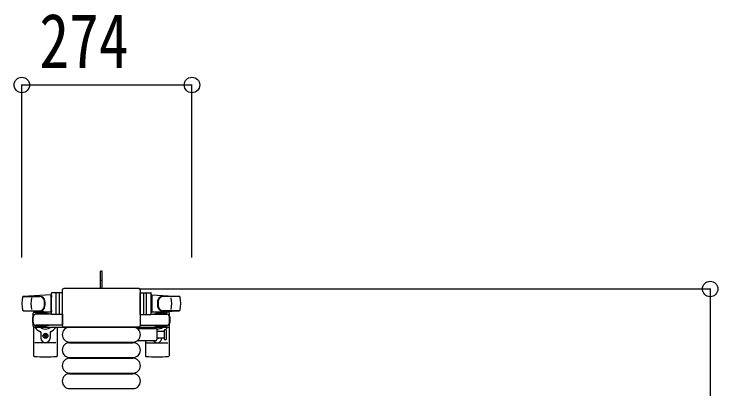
# Model space of a CAD drawing. Units: millimetres, scale not verified. Extents: x -16820 to 16820, y -11880 to 11880.
# Drawn here: x -2713 to -1579, y 4455 to 5059 of the extents above; entities that cross this region are included whole.
import ezdxf
from ezdxf.enums import TextEntityAlignment as Align

# ---------------------------------------------------------------- set-up
doc = ezdxf.new("R2010")
doc.units = ezdxf.units.MM
doc.header["$LTSCALE"] = 50
for name, color, linetype in [('0-3_YKK_13', 4, 'Continuous'), ('0-4_YKK_A1', 4, 'Continuous'), ('0-5_YKK_D', 6, 'Continuous')]:
    doc.layers.add(name, color=color, linetype=linetype)
doc.styles.add('ＭＳ ゴシック', font='')
doc.styles.get('ＭＳ ゴシック').set_extended_font_data('MS Gothic')

msp = doc.modelspace()

# ---------------------------------------------------------------- linework, layer by layer
at = {"layer": '0-3_YKK_13'}
for p, q in [((-2570.92, 4644.51), (-2573.92, 4644.51)), ((-2573.92, 4629.01), (-2573.92, 4644.51)), ((-2570.92, 4629.66), (-2573.92, 4629.66)), ((-2573.92, 4616.51), (-2573.92, 4629.01)), ((-2635.42, 4614.01), (-2635.42, 4557.51)), ((-2635.42, 4614.01), (-2635.42, 4614.01)), ((-2511.92, 4616.51), (-2632.92, 4616.51)), ((-2632.92, 4616.51), (-2632.92, 4616.51)), ((-2511.92, 4616.51), (-2511.92, 4616.51)), ((-2509.42, 4557.51), (-2509.42, 4614.01)), ((-2509.42, 4614.01), (-2509.42, 4614.01)), ((-2653.92, 4606.51), (-2697.95, 4604.07)), ((-2697.53, 4604.01), (-2671.79, 4604.01)), ((-2653.92, 4606.51), (-2653.92, 4578.51)), ((-2652.92, 4605.51), (-2653.92, 4605.51)), ((-2653.92, 4605.51), (-2653.92, 4579.51)), ((-2652.92, 4576.01), (-2652.92, 4609.01)), ((-2652.92, 4605.51), (-2652.92, 4603.11)), ((-2634.92, 4610.01), (-2651.92, 4610.01)), ((-2644.92, 4576.01), (-2644.92, 4609.01)), ((-2640.42, 4609.07), (-2640.42, 4575.9)), ((-2634.92, 4575.01), (-2634.92, 4610.01)), ((-2509.92, 4575.01), (-2509.92, 4610.01)), ((-2509.92, 4610.01), (-2492.92, 4610.01)), ((-2504.42, 4609.07), (-2504.42, 4575.9)), ((-2499.92, 4576.01), (-2499.92, 4609.01)), ((-2491.92, 4576.01), (-2491.92, 4609.01)), ((-2491.92, 4605.51), (-2491.92, 4603.11)), ((-2491.92, 4605.51), (-2490.92, 4605.51)), ((-2490.92, 4606.51), (-2490.92, 4578.51)), ((-2490.92, 4606.51), (-2446.89, 4604.07)), ((-2490.92, 4605.51), (-2490.92, 4579.51)), ((-2447.31, 4604.01), (-2473.05, 4604.01)), ((-2698.3, 4581.01), (-2671.11, 4581.01)), ((-2653.92, 4578.51), (-2697.95, 4580.95)), ((-2652.92, 4579.51), (-2653.92, 4579.51)), ((-2652.92, 4581.91), (-2652.92, 4579.51)), ((-2491.92, 4581.91), (-2491.92, 4579.51)), ((-2491.92, 4579.51), (-2490.92, 4579.51)), ((-2490.92, 4578.51), (-2446.89, 4580.95)), ((-2446.54, 4581.01), (-2473.73, 4581.01)), ((-2682.42, 4556.21), (-2682.42, 4576.81)), ((-2660.62, 4576.51), (-2677.62, 4576.51)), ((-2652.79, 4575.51), (-2677.42, 4575.51)), ((-2674.12, 4577.31), (-2674.12, 4576.51)), ((-2663.61, 4577.31), (-2674.12, 4577.31)), ((-2657.62, 4575.71), (-2663.61, 4577.31)), ((-2657.62, 4575.71), (-2657.62, 4575.51)), ((-2634.92, 4575.01), (-2651.92, 4575.01)), ((-2634.92, 4575.51), (-2634.92, 4557.51)), ((-2509.92, 4575.51), (-2509.92, 4557.51)), ((-2509.92, 4575.01), (-2492.92, 4575.01)), ((-2492.05, 4575.51), (-2467.42, 4575.51)), ((-2487.22, 4575.71), (-2481.23, 4577.31)), ((-2487.22, 4575.71), (-2487.22, 4575.51)), ((-2484.22, 4576.51), (-2467.22, 4576.51)), ((-2481.23, 4577.31), (-2470.72, 4577.31)), ((-2470.72, 4577.31), (-2470.72, 4576.51)), ((-2462.42, 4556.21), (-2462.42, 4576.81)), ((-2677.62, 4557.51), (-2677.62, 4554.21)), ((-2634.92, 4557.51), (-2677.42, 4557.51)), ((-2657.62, 4557.31), (-2663.61, 4555.71)), ((-2657.62, 4557.31), (-2657.62, 4557.51)), ((-2635.42, 4557.51), (-2635.42, 4557.51)), ((-2509.92, 4557.51), (-2467.42, 4557.51)), ((-2509.42, 4557.51), (-2509.42, 4557.51)), ((-2487.22, 4557.31), (-2487.22, 4557.51)), ((-2487.22, 4557.31), (-2481.23, 4555.71)), ((-2467.22, 4557.51), (-2467.22, 4554.21)), ((-2681.42, 4554.48), (-2681.42, 4508.41)), ((-2677.62, 4554.21), (-2680.42, 4554.21)), ((-2660.62, 4556.51), (-2677.62, 4556.51)), ((-2674.12, 4555.71), (-2674.12, 4556.51)), ((-2663.61, 4555.71), (-2674.12, 4555.71)), ((-2669.92, 4546.22), (-2669.92, 4537.01)), ((-2654.92, 4546.22), (-2654.92, 4537.01)), ((-2643.42, 4554.51), (-2643.42, 4508.41)), ((-2632.92, 4555.01), (-2511.92, 4555.01)), ((-2632.92, 4555.01), (-2632.92, 4555.01)), ((-2623.42, 4554.51), (-2521.42, 4554.51)), ((-2512.75, 4552.51), (-2484.92, 4552.51)), ((-2511.92, 4555.01), (-2511.92, 4555.01)), ((-2501.42, 4554.51), (-2501.42, 4552.51)), ((-2484.22, 4556.51), (-2467.22, 4556.51)), ((-2482.92, 4550.51), (-2482.92, 4534.51)), ((-2482.92, 4548.01), (-2471.42, 4548.01)), ((-2481.23, 4555.71), (-2470.72, 4555.71)), ((-2471.42, 4548.76), (-2471.42, 4536.26)), ((-2470.72, 4555.71), (-2470.72, 4556.51)), ((-2467.22, 4554.21), (-2464.42, 4554.21)), ((-2463.42, 4554.48), (-2463.42, 4508.41)), ((-2662.86, 4541.83), (-2662.86, 4542.71)), ((-2661.98, 4539.19), (-2661.98, 4538.31)), ((-2471.42, 4537.01), (-2482.92, 4537.01)), ((-2645.42, 4529.51), (-2679.42, 4529.51)), ((-2623.42, 4530.51), (-2521.42, 4530.51)), ((-2623.42, 4529.51), (-2521.42, 4529.51)), ((-2484.92, 4532.51), (-2512.75, 4532.51)), ((-2501.42, 4532.51), (-2501.42, 4508.41)), ((-2499.42, 4529.51), (-2465.42, 4529.51)), ((-2623.42, 4505.51), (-2521.42, 4505.51)), ((-2623.42, 4504.51), (-2521.42, 4504.51)), ((-2623.42, 4480.51), (-2521.42, 4480.51)), ((-2623.42, 4479.51), (-2521.42, 4479.51)), ((-2623.42, 4455.51), (-2521.42, 4455.51))]:
    msp.add_line(p, q, dxfattribs=at)
for points in [[(-2570.92, 4616.51), (-2570.92, 4629.01), (-2570.92, 4644.51)], [(-2680.42, 4578.81), (-2677.62, 4578.81), (-2677.62, 4575.51)], [(-2464.42, 4578.81), (-2467.22, 4578.81), (-2467.22, 4575.51)], [(-2467.42, 4536.26), (-2467.42, 4542.51), (-2467.42, 4548.76)], [(-2663.74, 4540.07), (-2664.62, 4540.07), (-2664.62, 4540.95), (-2663.74, 4540.95)], [(-2662.86, 4542.71), (-2661.98, 4542.71), (-2661.98, 4541.83)], [(-2661.98, 4538.31), (-2662.86, 4538.31), (-2662.86, 4539.19)], [(-2661.1, 4540.95), (-2660.22, 4540.95), (-2660.22, 4540.07), (-2661.1, 4540.07)]]:
    msp.add_lwpolyline(points, dxfattribs=at)
msp.add_circle((-2662.42, 4540.51), 4, dxfattribs=at)
for centre, radius, start, end in [((-2650.42, 4592.51), 50, 168.05356, 191.94644), ((-2650.42, 4592.51), 50, 168.05356, 191.97738), ((-2697.86, 4602.57), 1.5, 93.16862, 168.02262), ((-2671.98, 4596.01), 8, 6.27929, 90), ((-2671.11, 4596.01), 8, 6.27929, 90), ((-2651.92, 4609.01), 1, 90, 180), ((-2643.92, 4609.01), 1, 90, 180), ((-2500.92, 4609.01), 1, 0, 90), ((-2492.92, 4609.01), 1, 0, 90), ((-2473.73, 4596.01), 8, 90, 173.72071), ((-2472.86, 4596.01), 8, 90, 173.72071), ((-2446.98, 4602.57), 1.5, 11.97738, 86.83138), ((-2494.42, 4592.51), 50, 348.02262, 11.94644), ((-2494.42, 4592.51), 50, 348.05356, 11.94644), ((-2635.82, 4592.51), 50, 169.45053, 190.87665), ((-2703.79, 4592.51), 40, 353.72071, 6.27929), ((-2702.92, 4592.51), 40, 353.72071, 6.27929), ((-2441.92, 4592.51), 40, 173.72071, 186.27929), ((-2441.05, 4592.51), 40, 173.72071, 186.27929), ((-2509.02, 4592.51), 50, 349.12335, 10.54947), ((-2697.86, 4582.44), 1.5, 191.97738, 266.83138), ((-2662.42, 4566.51), 21, 140.46632, 144.14653), ((-2671.98, 4589.01), 8, 270, 353.72071), ((-2662.42, 4566.51), 15, 120.72246, 126.8699), ((-2671.11, 4589.01), 8, 270, 353.72071), ((-2473.73, 4589.01), 8, 186.27929, 270), ((-2472.86, 4589.01), 8, 186.27929, 270), ((-2482.42, 4566.51), 15, 53.1301, 59.27754), ((-2482.42, 4566.51), 21, 35.85347, 39.53368), ((-2446.98, 4582.44), 1.5, 273.16862, 348.02262), ((-2662.42, 4566.51), 21, 162.24721, 197.75279), ((-2680.42, 4576.81), 2, 90, 180), ((-2677.42, 4570.51), 5, 90, 180), ((-2651.92, 4576.01), 1, 180, 270), ((-2643.92, 4576.01), 1, 180, 270), ((-2500.92, 4576.01), 1, 270, 0), ((-2492.92, 4576.01), 1, 270, 0), ((-2467.42, 4570.51), 5, 0, 90), ((-2464.42, 4576.81), 2, 0, 90), ((-2482.42, 4566.51), 21, 342.24721, 17.75279), ((-2677.42, 4562.51), 5, 180, 270), ((-2467.42, 4562.51), 5, 270, 0), ((-2680.42, 4556.21), 2, 180, 270), ((-2662.42, 4566.51), 21, 215.85347, 247.27158), ((-2662.42, 4566.51), 15, 233.1301, 306.8699), ((-2670.92, 4546.22), 1, 0, 67.27158), ((-2653.92, 4546.22), 1, 112.72842, 180), ((-2662.42, 4566.51), 21, 292.72842, 325.1501), ((-2623.42, 4542.51), 12, 90, 270), ((-2521.42, 4542.51), 12, 270, 90), ((-2512.75, 4551.51), 1, 90, 168.06047), ((-2482.42, 4566.51), 21, 214.8499, 221.81033), ((-2482.42, 4566.51), 15, 233.1301, 248.96058), ((-2484.92, 4550.51), 2, 0, 90), ((-2482.42, 4566.51), 15, 267.02005, 306.8699), ((-2482.42, 4566.51), 21, 298.24251, 301.58821), ((-2469.42, 4548.76), 2, 90, 180), ((-2469.42, 4548.76), 2, 0, 90), ((-2482.42, 4566.51), 21, 310.83479, 324.14653), ((-2464.42, 4556.21), 2, 270, 0), ((-2662.42, 4537.01), 7.5, 180, 0), ((-2663.74, 4541.83), 0.88, 270, 0), ((-2663.74, 4539.19), 0.88, 0, 90), ((-2661.1, 4541.83), 0.88, 180, 270), ((-2661.1, 4539.19), 0.88, 90, 180), ((-2482.42, 4537.01), 7.5, 216.86994, 0), ((-2484.92, 4534.51), 2, 270, 0), ((-2482.42, 4540.51), 4, 262.81959, 298.95488), ((-2469.42, 4536.26), 2, 180, 270), ((-2469.42, 4536.26), 2, 270, 0), ((-2623.42, 4517.51), 12, 90, 270), ((-2521.42, 4517.51), 12, 270, 90), ((-2512.75, 4533.51), 1, 191.93946, 270), ((-2680.42, 4508.41), 1, 180, 264.26083), ((-2662.42, 4687.51), 181, 264.26083, 275.73917), ((-2644.42, 4508.41), 1, 275.73917, 0), ((-2623.42, 4492.51), 12, 90, 270), ((-2521.42, 4492.51), 12, 270, 90), ((-2500.42, 4508.41), 1, 180, 264.26083), ((-2482.42, 4687.51), 181, 264.26083, 275.73917), ((-2464.42, 4508.41), 1, 275.73917, 0), ((-2623.42, 4467.51), 12, 90, 270), ((-2521.42, 4467.51), 12, 270, 90)]:
    msp.add_arc(centre, radius, start, end, dxfattribs=at)
for centre, major_axis, start_param, end_param in [((-2632.92, 4614.01), (-1.77, 1.77), 5.4996506, 7.06672), ((-2511.92, 4614.01), (-1.77, -1.77), 2.358058, 3.9251274), ((-2632.92, 4557.51), (-1.77, -1.77), 5.4996506, 7.06672), ((-2511.92, 4557.51), (-1.77, 1.77), 2.358058, 3.9251274)]:
    msp.add_ellipse(centre, major_axis=major_axis, ratio=0.997169, start_param=start_param, end_param=end_param, dxfattribs=at)
at = {"layer": '0-4_YKK_A1'}
for p, q in [((-2652.92, 4578.51), (-2677.42, 4578.51)), ((-2677.42, 4578.51), (-2677.42, 4575.51)), ((-2467.42, 4578.51), (-2491.92, 4578.51)), ((-2467.42, 4576.51), (-2467.42, 4578.51)), ((-2677.42, 4557.51), (-2677.42, 4554.51)), ((-2677.42, 4554.51), (-2467.42, 4554.51)), ((-2467.42, 4554.51), (-2467.42, 4556.51))]:
    msp.add_line(p, q, dxfattribs=at)
at = {"layer": '0-5_YKK_D'}
for p, q in [((-2700.42, 4666.61), (-2700.42, 4945.51)), ((-2700.42, 4944.51), (-2426.42, 4944.51)), ((-2426.42, 4666.61), (-2426.42, 4945.51)), ((-2510.92, 4616.01), (-1590.92, 4616.01)), ((-1591.92, 4616.01), (-1591.92, 4046.51))]:
    msp.add_line(p, q, dxfattribs=at)
for centre in [(-2700.42, 4944.51), (-2426.42, 4944.51), (-1591.92, 4616.01)]:
    msp.add_circle(centre, 12.5, dxfattribs=at)

# ---------------------------------------------------------------- texts
at = {"layer": '0-5_YKK_D', "style": 'ＭＳ ゴシック', "width": 0.8}
msp.add_text('274', height=87.98, dxfattribs=at).set_placement((-2672.22, 4945.31), align=Align.BOTTOM_LEFT)

doc.saveas('drawing.dxf')
